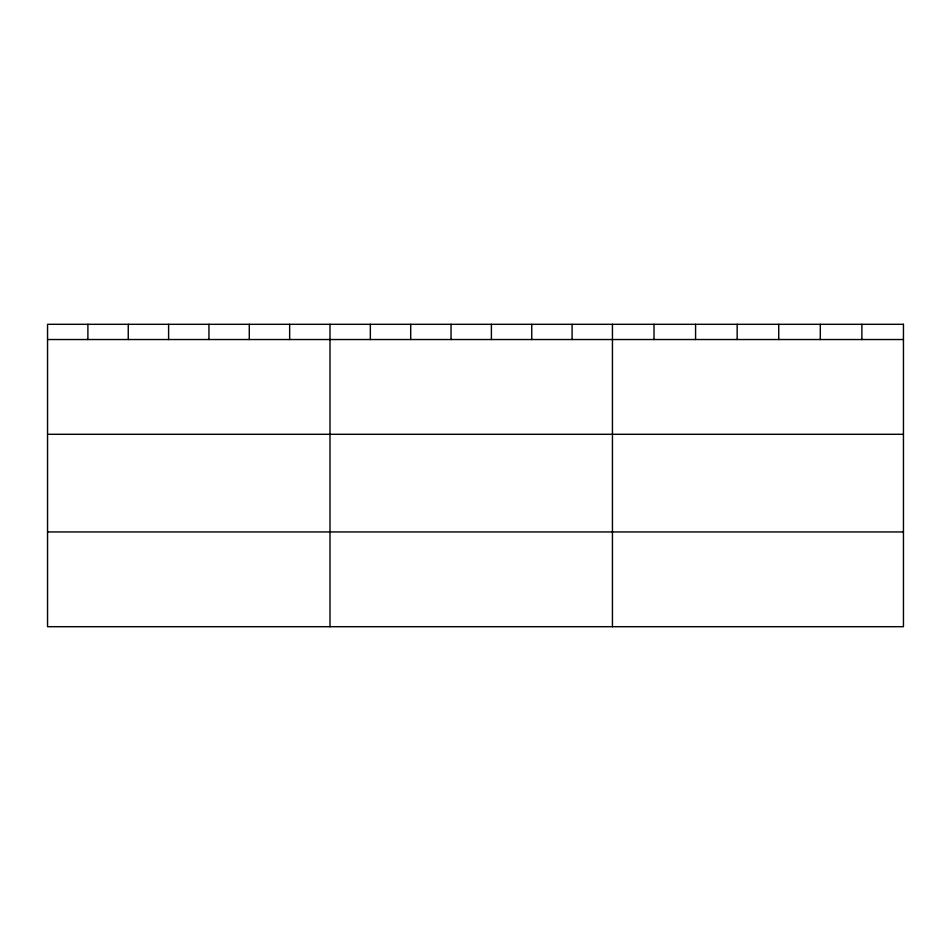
<?xml version="1.0" encoding="UTF-8"?>
<svg xmlns="http://www.w3.org/2000/svg" width="951" height="951" viewBox="0 0 951 951"><rect width="100%" height="100%" fill="white"/><g stroke="black" fill="none" stroke-linecap="round" stroke-linejoin="round"><path stroke-width="1.43" d="M47.55 339.531L903.45 339.531M47.55 434.298L903.45 434.298M47.55 531.942L903.45 531.942M861.879 324.303L861.879 339.531M820.309 324.303L820.309 339.531M778.738 324.303L778.738 339.531M737.156 324.303L737.156 339.531M695.585 324.303L695.585 339.531M654.015 324.303L654.015 339.531M612.444 324.303L612.444 626.697M572.098 324.303L572.098 339.531M531.74 324.303L531.74 339.531M491.394 324.303L491.394 339.531M451.047 324.303L451.047 339.531M410.701 324.303L410.701 339.531M370.343 324.303L370.343 339.531M329.997 324.303L329.997 626.697M289.651 324.303L289.651 339.531M249.293 324.303L249.293 339.531M208.947 324.303L208.947 339.531M168.6 324.303L168.6 339.531M128.254 324.303L128.254 339.531M87.896 324.303L87.896 339.531M903.45 324.303L47.55 324.303L47.55 626.697L903.45 626.697L903.45 324.303"/></g></svg>
